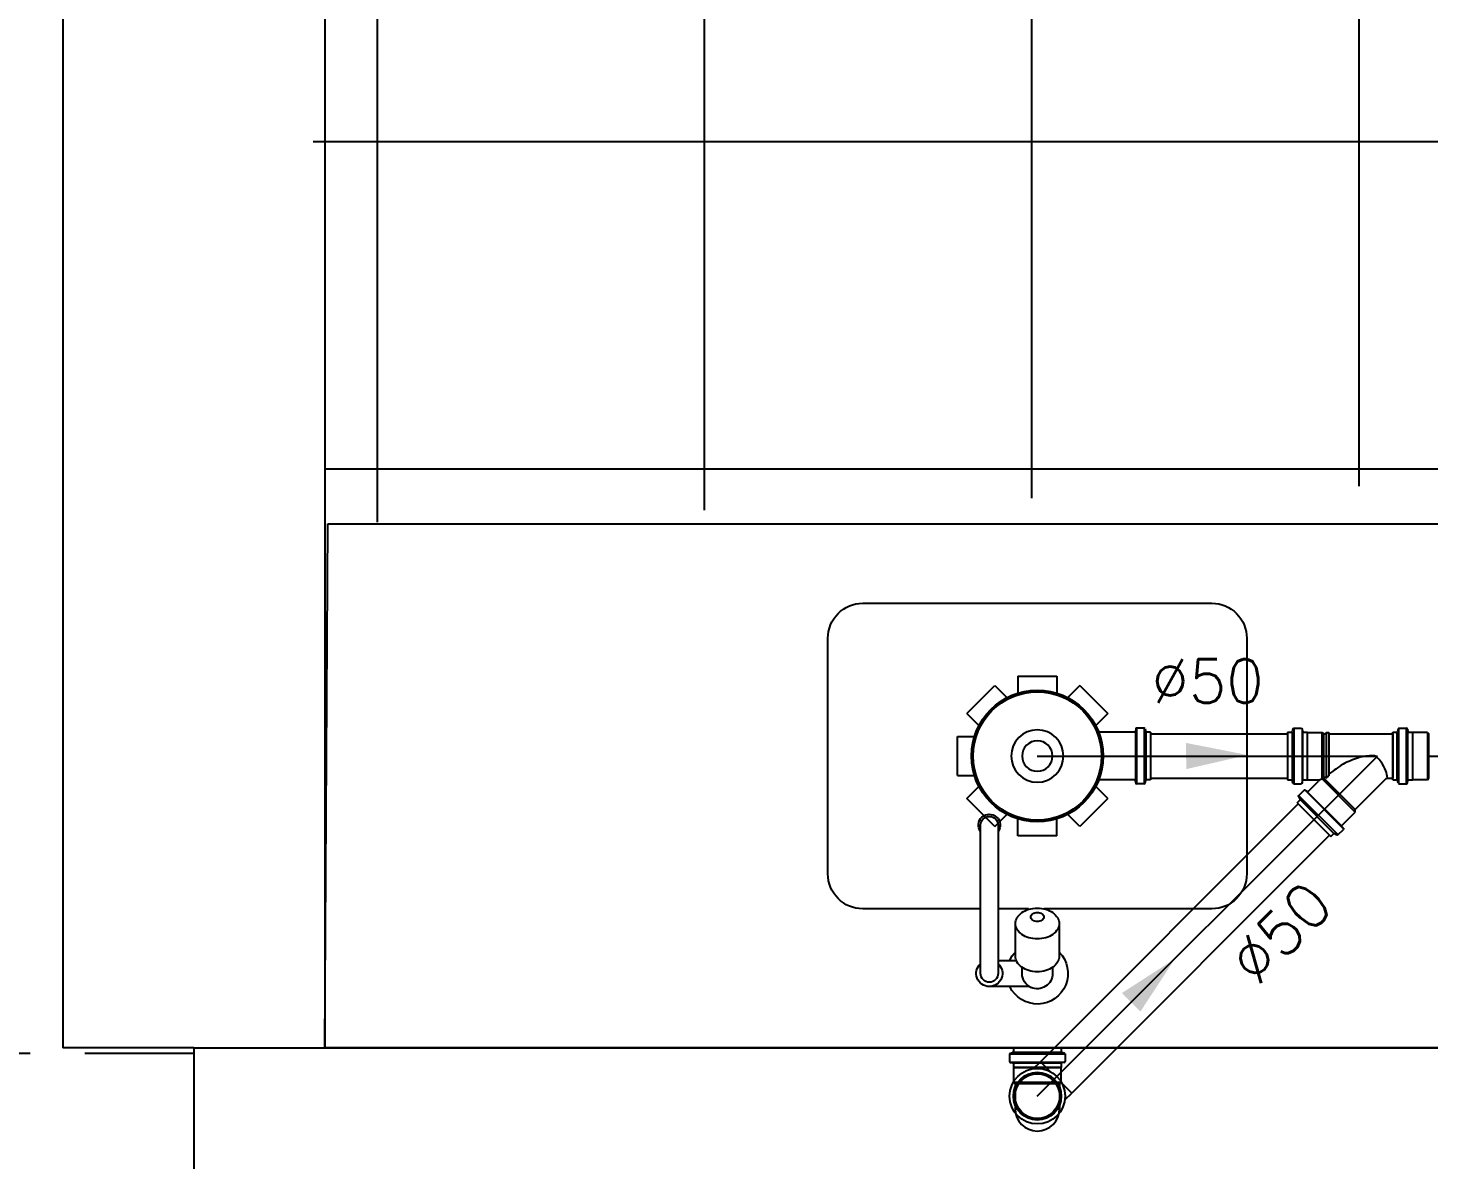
# Model space of a CAD drawing. Header units: millimetres. Extents: x 3923 to 4120, y 744 to 867.
# Drawn here: x 3975.811 to 3979.021, y 833.234 to 835.828 of the extents above; entities that cross this region are included whole.
import ezdxf
from ezdxf.enums import TextEntityAlignment as Align

# ---------------------------------------------------------------- set-up
doc = ezdxf.new("R2010")
doc.units = ezdxf.units.MM
doc.linetypes.add('CONTINU', pattern=[0])
doc.linetypes.add('DASHDOT2', pattern=[0.5, 0.25, -0.125, 0, -0.125])
for name, color, linetype in [('-HIDRO', 8, 'Continuous'), ('Texto-Tubos', 7, 'Continuous'), ('TigreCad', 3, 'Continuous'), ('Tinterno', 9, 'Continuous'), ('TUBULAÇÃO_ESGOTO', 5, 'Continuous')]:
    doc.layers.add(name, color=color, linetype=linetype)
doc.styles.add('TCTUBOS-TXT', font='txt.shx')

# ---------------------------------------------------------------- blocks, each defined once
blk = doc.blocks.new('Cuba coz')
at = {"color": 8}
blk.add_line((7.5, -4.5), (7.5, -2.41), dxfattribs=at)
for points in [[(13.41, -6.5), (13.41, -20, 0.414214), (17.41, -24), (44.41, -24, 0.414214), (48.41, -20), (48.41, 20, 0.414214), (44.41, 24), (17.41, 24, 0.414214), (13.41, 20), (13.41, 0.74)], [(6.7, 1.75), (6, 1.75, 0.546464), (4.41, -0.73, -0.10784), (4.5, -1.15), (4.5, -5.5)], [(11.72, 2.5), (7.96, 2.5, 0.133256), (7.32, 2.33, 0.106756), (6.71, 1.77, 0.082828), (6.34, 0.99, 0.071352), (6.19, 0, 0.071352), (6.34, -0.99, 0.082828), (6.71, -1.77, 0.106756), (7.32, -2.33, 0.133256), (7.96, -2.5), (11.72, -2.5)], [(4.41, -0.73, 0.293273), (6, -1.75), (6.7, -1.75)], [(13.41, -1), (13.41, -4.5, 0.414214)]]:
    blk.add_lwpolyline(points, format="xyb", dxfattribs=at)
for points in [[(11.72, -2.5, 0.133256), (12.36, -2.33, 0.106756), (12.97, -1.77, 0.082828), (13.35, -0.99, 0.071352), (13.49, 0, 0.071352), (13.35, 0.99, 0.082828), (12.97, 1.77, 0.106756), (12.36, 2.33, 0.133256), (11.72, 2.5, 0.133256), (11.08, 2.33, 0.106756), (10.47, 1.77, 0.082828), (10.1, 0.99, 0.071352), (9.95, 0, 0.071352), (10.1, -0.99, 0.082828), (10.47, -1.77, 0.106756), (11.08, -2.33, 0.133256)], [(12.47, 0.75, 0.133256), (12.28, 0.7, 0.106756), (12.1, 0.53, 0.082828), (11.98, 0.3, 0.071352), (11.94, 0, 0.071352), (11.98, -0.3, 0.082828), (12.1, -0.53, 0.106756), (12.28, -0.7, 0.133256), (12.47, -0.75, 0.133256), (12.66, -0.7, 0.106756), (12.85, -0.53, 0.082828), (12.96, -0.3, 0.071352), (13, 0, 0.071352), (12.96, 0.3, 0.082828), (12.85, 0.53, 0.106756), (12.66, 0.7, 0.133256)], [(6, -6.5), (23, -6.5, 1), (23, -4.5), (6, -4.5, 1)]]:
    blk.add_lwpolyline(points, format="xyb", close=True, dxfattribs=at)
for radius in [3, 1.75]:
    blk.add_circle((30.91, 0), radius, dxfattribs=at)
for centre, radius, start, end in [((6, 0), 3.5, 45.5847, 244.6231), ((6, 0), 3.5, 295.3769, 314.4153), ((6, -5.5), 1.5, 41.8103, 318.1897), ((23, -5.5), 1.25, 233.1301, 126.8699)]:
    blk.add_arc(centre, radius, start, end, dxfattribs=at)
blk = doc.blocks.new('j9n50d')
at = {"layer": 'TigreCad'}
for p, q in [((28.5, 25.4), (0, 25.4)), ((30.3, 27.2), (28.5, 25.4)), ((30.3, -27.1), (30.3, 27.2)), ((47.1, 27.2), (30.3, 27.2)), ((47.3, 27.4), (47.1, 27.2)), ((47.1, -27.1), (47.1, 27.2)), ((51.9, 27.4), (47.3, 27.4)), ((53.2, 30.9), (52.9, 28.3)), ((53.4, 30.8), (53.4, -30.8)), ((62.9, 31.8), (54.2, 31.8)), ((62.9, 30.8), (62.9, -30.8)), ((63.9, 31.1), (64.7, 28.1)), ((70, 27.4), (65.6, 27.4)), ((70, 27.4), (70, -27.4)), ((28.5, -25.3), (0, -25.3)), ((30.3, -27.1), (28.5, -25.3)), ((47.1, -27.1), (30.3, -27.1)), ((47.3, -27.4), (47.1, -27.1)), ((51.9, -27.4), (47.3, -27.4)), ((53.2, -30.9), (52.9, -28.3)), ((62.9, -31.8), (54.2, -31.8)), ((63.9, -31.1), (64.7, -28.1)), ((70, -27.4), (65.6, -27.4))]:
    blk.add_line(p, q, dxfattribs=at)
for centre, radius, start, end in [((0, 0), 25.4, 90, 270), ((51.9, 28.4), 1, 270, 355), ((54.2, 30.8), 1, 90, 175), ((62.9, 30.8), 1, 15, 90), ((65.6, 28.4), 1, 195, 270), ((51.9, -28.4), 1, 5, 90), ((54.2, -30.8), 1, 185, 270), ((62.9, -30.8), 1, 270, 345), ((65.6, -28.4), 1, 90, 165)]:
    blk.add_arc(centre, radius, start, end, dxfattribs=at)
at = {"layer": 'Tinterno'}
for p, q in [((28.5, -25.3), (28.5, 25.4)), ((47.3, -27.4), (47.3, 27.4)), ((52.9, 27.4), (52.9, -27.4)), ((64.9, 27.4), (64.9, -27.4))]:
    blk.add_line(p, q, dxfattribs=at)
blk = doc.blocks.new('27150012p')
at = {"layer": 'TigreCad'}
for p, q in [((-80.6, 48.8), (-48.8, 80.6)), ((-48.8, 80.6), (-35.1, 66.9)), ((-22.5, 91.5), (-22.5, 72.1)), ((-22.5, 91.5), (22.5, 91.5)), ((22.5, 91.5), (22.5, 72.1)), ((48.8, 80.6), (35.1, 66.9)), ((48.8, 80.6), (80.6, 48.8)), ((-80.6, 48.8), (-66.9, 35.1)), ((80.6, 48.8), (66.9, 35.1)), ((-91.5, -22.5), (-91.5, 22.5)), ((-91.5, 22.5), (-72.1, 22.5)), ((111.4, 27.4), (70.4, 27.4)), ((112.7, 30.9), (112.4, 28.3)), ((122.4, 31.8), (113.7, 31.8)), ((113.7, 30.8), (113.7, -30.8)), ((122.4, 30.8), (122.4, -30.8)), ((123.4, 31.1), (124.2, 28.1)), ((129.5, 27.4), (125.1, 27.4)), ((129.5, 27.4), (129.5, -27.4)), ((-91.5, -22.5), (-72.1, -22.5)), ((111.4, -27.4), (70.4, -27.4)), ((112.7, -30.9), (112.4, -28.3)), ((122.4, -31.8), (113.7, -31.8)), ((123.4, -31.1), (124.2, -28.1)), ((129.5, -27.4), (125.1, -27.4)), ((-80.6, -48.8), (-66.9, -35.1)), ((80.6, -48.8), (66.9, -35.1)), ((-48.8, -80.6), (-80.6, -48.8)), ((80.6, -48.8), (48.8, -80.6)), ((-48.8, -80.6), (-35.1, -66.9)), ((-22.5, -91.5), (-22.5, -72.1)), ((22.5, -91.5), (22.5, -72.1)), ((48.8, -80.6), (35.1, -66.9)), ((22.5, -91.5), (-22.5, -91.5))]:
    blk.add_line(p, q, dxfattribs=at)
blk.add_circle((0, 0), 75.5, dxfattribs=at)
for centre, start, end in [((111.4, 28.4), 270, 355), ((113.7, 30.8), 90, 175), ((122.4, 30.8), 15, 90), ((125.1, 28.4), 195, 270), ((111.4, -28.4), 5, 90), ((113.7, -30.8), 185, 270), ((122.4, -30.8), 270, 345), ((125.1, -28.4), 90, 165)]:
    blk.add_arc(centre, 1, start, end, dxfattribs=at)
at = {"layer": 'Tinterno'}
for p, q in [((112.4, 27.4), (112.4, -27.4)), ((124.4, 27.4), (124.4, -27.4))]:
    blk.add_line(p, q, dxfattribs=at)
blk.add_circle((0, 0), 73.5, dxfattribs=at)
blk = doc.blocks.new('26276942p')
at = {"layer": 'TigreCad'}
for p, q in [((55.7, 25.3), (-17.5, 25.3)), ((55.7, 25.3), (55.8, 26.8)), ((55.7, 25.3), (55.7, -22.7)), ((58.7, 26.8), (55.8, 26.8)), ((58.9, 25.3), (58.7, 26.8)), ((58.9, 25.3), (58.9, -25.3)), ((61.5, 25.3), (58.9, 25.3)), ((63.3, 27.1), (61.5, 25.3)), ((63.3, -26.1), (63.3, 27.1)), ((80.1, 27.1), (63.3, 27.1)), ((80.3, 27.3), (80.1, 27.1)), ((80.3, -27.4), (80.3, 27.3)), ((84.9, 27.3), (80.3, 27.3)), ((86.2, 30.9), (85.9, 28.3)), ((86.4, 30.8), (86.4, -30.8)), ((95.9, 31.8), (87.2, 31.8)), ((95.9, 30.8), (95.9, -30.8)), ((96.9, 31.1), (97.7, 28.1)), ((103, 27.3), (98.6, 27.3)), ((103, 27.3), (103, -27.4)), ((-11.1, -25.3), (-17.5, -25.3)), ((25.5, -61.4), (-10.1, -25.8)), ((25.5, -64.2), (63.5, -26.3)), ((58.9, -25.3), (55.7, -22.7)), ((79.4, -40.7), (67.5, -28.9)), ((80.1, -27.1), (68.2, -27.1)), ((80.3, -27.4), (80.1, -27.1)), ((84.9, -27.4), (80.3, -27.4)), ((86.2, -30.9), (85.9, -28.3)), ((95.9, -31.8), (87.2, -31.8)), ((96.9, -31.1), (97.7, -28.1)), ((103, -27.4), (98.6, -27.4)), ((82.9, -39.3), (39.3, -82.9)), ((82.8, -39.1), (80.7, -40.8)), ((90.3, -45.3), (84.1, -39.1)), ((90.5, -46.5), (88.9, -49.2)), ((25.5, -64.2), (25.5, -61.4)), ((88.6, -49.9), (49.9, -88.6)), ((92.2, -53.5), (53.5, -92.2)), ((92.2, -53.5), (89.1, -50.4)), ((40.7, -79.4), (25.5, -64.2)), ((39.1, -82.8), (40.8, -80.7)), ((45.3, -90.3), (39.1, -84.1)), ((46.5, -90.5), (49.2, -88.9)), ((53.5, -92.2), (50.4, -89.1))]:
    blk.add_line(p, q, dxfattribs=at)
for points in [[(0.6, -1.3, -0.153495), (4.7, 0.2, -0.085604), (21.8, -2.1, -0.043194), (39.4, -9.3, -0.022416), (55.7, -20.8, -0.009739)], [(-11.3, -25.3, -0.086386), (-9.5, -16.9, -0.063763), (-4.1, -7.1, -0.026182), (0.6, -1.3, -0.049941)], [(58.9, -23.3, -0.003371), (61.2, -25.2, -0.009739), (67.2, -28.1, -0.042942)]]:
    blk.add_lwpolyline(points, format="xyb", dxfattribs=at)
for centre, radius, start, end in [((84.9, 28.3), 1, 270, 355), ((87.2, 30.8), 1, 90, 175), ((95.9, 30.8), 1, 15, 90), ((98.6, 28.3), 1, 195, 270), ((-11.1, -26.8), 1.5, 45, 90), ((68.2, -28.1), 1, 90, 225), ((84.9, -28.4), 1, 5, 90), ((87.2, -30.8), 1, 185, 270), ((95.9, -30.8), 1, 270, 345), ((98.6, -28.4), 1, 90, 165), ((80.1, -40), 1, 225, 310), ((83.4, -39.8), 1, 45, 130), ((89.6, -46), 1, 330, 45), ((89.8, -49.7), 1, 150, 225), ((40, -80.1), 1, 320, 45), ((39.8, -83.4), 1, 140, 225), ((46, -89.6), 1, 225, 300), ((49.7, -89.8), 1, 45, 120)]:
    blk.add_arc(centre, radius, start, end, dxfattribs=at)
at = {"layer": 'Tinterno'}
for p, q in [((-17.5, 25.3), (-17.5, -25.3)), ((55.8, 26.8), (55.8, -22.8)), ((58.7, 26.8), (58.7, -25.2)), ((61.5, -25.3), (61.5, 25.3)), ((80.1, -27.1), (80.1, 27.1)), ((85.9, 27.3), (85.9, -27.4)), ((97.9, 27.3), (97.9, -27.4)), ((61.6, -25.4), (25.5, -61.4)), ((80, -41.4), (41.4, -80)), ((89.6, -46), (46, -89.6))]:
    blk.add_line(p, q, dxfattribs=at)
blk = doc.blocks.new('j9n50s')
at = {"layer": 'TigreCad'}
for p, q in [((19.2, 25.4), (30.3, 25.4)), ((19.2, -25.4), (30.3, -25.4))]:
    blk.add_line(p, q, dxfattribs=at)
for radius in [31.8, 27.4]:
    blk.add_circle((0, 0), radius, dxfattribs=at)
at = {"layer": 'Tinterno'}
for p, q in [((30.3, 25.4), (30.3, 9.7)), ((30.3, -9.7), (30.3, -25.4))]:
    blk.add_line(p, q, dxfattribs=at)
blk.add_circle((0, 0), 25.6, dxfattribs=at)
blk = doc.blocks.new('11030602p')
at = {"layer": 'TigreCad'}
for p, q in [((0, 27.3), (4.4, 27.3)), ((0, -27.3), (0, 27.3)), ((6.1, 31.1), (5.3, 28.1)), ((7.1, 31.8), (15.8, 31.8)), ((7.1, -30.8), (7.1, 30.8)), ((15.8, -30.8), (15.8, 30.8)), ((16.8, 30.9), (17.1, 28.3)), ((18.1, 27.3), (22.7, 27.3)), ((22.7, 27.3), (23, 27.1)), ((39.7, 27.1), (23, 27.1)), ((39.7, 27.1), (41.5, 25.3)), ((41.5, -25.4), (41.5, 25.3)), ((0, -27.3), (4.4, -27.3)), ((6.1, -31.1), (5.3, -28.1)), ((7.1, -31.8), (15.8, -31.8)), ((16.8, -30.9), (17.1, -28.3)), ((18.1, -27.3), (22.7, -27.3)), ((22.7, -27.3), (23, -27.1)), ((39.7, -27.1), (23, -27.1)), ((39.7, -27.1), (41.5, -25.4))]:
    blk.add_line(p, q, dxfattribs=at)
for centre, start, end in [((4.4, 28.4), 270, 345), ((7.1, 30.8), 90, 165), ((15.8, 30.8), 5, 90), ((18.1, 28.4), 185, 270), ((4.4, -28.3), 15, 90), ((7.1, -30.8), 195, 270), ((15.8, -30.8), 270, 355), ((18.1, -28.3), 90, 175)]:
    blk.add_arc(centre, 1, start, end, dxfattribs=at)
at = {"layer": 'Tinterno'}
for p, q in [((5.1, -27.3), (5.1, 27.3)), ((17.1, -27.3), (17.1, 27.3)), ((22.7, 27.3), (22.7, -27.3)), ((23, -27.1), (23, 27.1)), ((39.7, 27.1), (39.7, -27.1))]:
    blk.add_line(p, q, dxfattribs=at)

msp = doc.modelspace()

# ---------------------------------------------------------------- hatches: boundary and pattern name
at = {"layer": '-HIDRO'}
h = msp.add_hatch(dxfattribs=at)
h.set_pattern_fill('ANSI37,_O', color=256, scale=6, angle=-45)
h.set_pattern_definition([(360, (2563.6108, 720.067), (2e-16, 0.75), []), (90, (2563.6108, 720.067), (-0.75, 2e-16), [])])
h.paths.add_polyline_path([(3981.105, 839.8912), (3981.105, 838.2912), (3981.045, 838.2912), (3981.045, 839.8912)], flags=16)
edge = h.paths.add_edge_path(flags=16)
edge.add_arc((3980.3752, 839.3385), 0.1184, -81.6674, -8.3326)
edge.add_line((3980.4924, 839.3213), (3980.4918, 839.9219))
edge.add_arc((3980.3752, 839.9054), 0.1178, 8.0319, 81.6009)
edge.add_line((3980.3924, 840.0219), (3980.2031, 840.0219))
edge.add_arc((3980.2202, 839.9041), 0.1191, 98.2585, 171.3882)
edge.add_line((3980.1025, 839.9219), (3980.1031, 839.3213))
edge.add_arc((3980.2202, 839.3385), 0.1184, 188.3326, 261.6674)
edge.add_line((3980.2031, 839.2213), (3980.3924, 839.2213))
edge = h.paths.add_edge_path(flags=16)
edge.add_line((3978.2821, 836.1916), (3978.2821, 836.9499))
edge = h.paths.add_edge_path(flags=16)
edge.add_arc((3978.2821, 836.7571), 0.1096, -90, 270)
edge = h.paths.add_edge_path(flags=16)
edge.add_line((3978.0894, 836.7571), (3978.4748, 836.7571))
h.paths.add_polyline_path([(3978.9497, 837.0735), (3978.9497, 835.8251), (3979.2912, 835.8251), (3979.2912, 837.0735)], flags=24)
h.paths.add_polyline_path([(3978.5818, 837.0654), (3978.5818, 835.8332), (3978.9785, 835.8332), (3978.9785, 837.0654)], flags=24)
edge = h.paths.add_edge_path()
edge.add_line((3981.105, 840.1912), (3979.4495, 840.1912))
edge.add_line((3979.4495, 840.1912), (3979.505, 839.8912))
edge.add_line((3979.505, 839.8912), (3978.24, 839.8912))
edge.add_line((3978.24, 839.8912), (3978.257, 838.4951))
edge.add_line((3978.257, 838.4951), (3978.0273, 838.4356))
edge.add_line((3978.0273, 838.4356), (3977.5854, 838.4376))
edge.add_line((3977.5854, 838.4376), (3977.1715, 838.4373))
edge.add_line((3977.1715, 838.4373), (3976.9708, 838.4418))
edge.add_line((3976.9708, 838.4418), (3976.8347, 838.5098))
edge.add_line((3976.8347, 838.5098), (3976.8347, 839.8912))
edge.add_line((3976.8347, 839.8912), (3976.1979, 839.8912))
edge.add_line((3976.1979, 839.8912), (3976.1908, 836.1912))
edge.add_line((3976.1908, 836.1912), (3976.4398, 836.1912))
edge.add_line((3976.4398, 836.1912), (3976.498, 834.6912))
edge.add_line((3976.498, 834.6912), (3981.1908, 834.8637))
edge.add_line((3981.1908, 834.8637), (3981.1908, 839.8912))
edge.add_line((3981.1908, 839.8912), (3981.1179, 839.8912))
edge.add_line((3981.1179, 839.8912), (3981.1179, 840.1912))
edge.add_line((3981.1179, 840.1912), (3979.4495, 840.1912))
h.paths.add_polyline_path([(3978.2541, 836.6899), (3978.2541, 836.0687), (3978.6497, 836.0687), (3978.6497, 836.6899)], flags=24)

# ---------------------------------------------------------------- linework, layer by layer
at = {"layer": '-HIDRO', "linetype": 'Continuous'}
for p, q in [((3975.8908, 836.1912), (3975.8908, 833.4912)), ((3976.4908, 836.1912), (3976.4908, 833.4912)), ((3976.1908, 833.4912), (3975.8908, 833.4912)), ((3976.1908, 833.4912), (3981.1908, 833.4912)), ((3976.1908, 833.4912), (3976.1908, 833.1712))]:
    msp.add_line(p, q, dxfattribs=at)
at = {"layer": '-HIDRO', "linetype": 'DASHDOT2'}
msp.add_line((3976.1908, 833.4778), (3971.0908, 833.4778), dxfattribs=at)
at = {"layer": '-HIDRO', "linetype": 'CONTINU'}
msp.add_lwpolyline([(3976.498, 834.6912), (3979.7908, 834.6912), (3979.7908, 833.4912), (3976.4908, 833.4912)], close=True, dxfattribs=at)
at = {"layer": 'TigreCad'}
for p, q in [((3978.3825, 834.2103, -12.6692), (3978.6969, 834.2103, -12.6692)), ((3978.3825, 834.1089, -12.6692), (3978.6969, 834.1089, -12.6692)), ((3978.7214, 834.0498, -12.6692), (3978.1305, 833.459, -12.6692)), ((3978.7931, 833.9781, -12.6692), (3978.2022, 833.3873, -12.6692))]:
    msp.add_line(p, q, dxfattribs=at)
at = {"layer": 'TUBULAÇÃO_ESGOTO'}
for p, q in [((3978.1235, 833.3803, -12.6692), (3978.9029, 834.1596, -12.6692)), ((3978.1235, 834.1596, -12.6692), (3978.9029, 834.1596, -12.6692)), ((3979.0174, 834.1596, -12.6692), (3981.7088, 834.1596, 0.7477))]:
    msp.add_line(p, q, dxfattribs=at)
for points in [[(3978.6052, 834.1619, -12.6692), (3978.4649, 834.1296, -12.6692), (3978.4639, 834.1897, -12.6692)], [(3978.4384, 833.6945, -12.6692), (3978.3596, 833.574, -12.6692), (3978.3173, 833.6166, -12.6692)]]:
    msp.add_solid(points, dxfattribs=at)

# ---------------------------------------------------------------- block references
at = {"layer": '-HIDRO', "xscale": -0.02000000000043656, "yscale": 0.02000000000043656, "zscale": 0.02, "rotation": 270}
msp.add_blockref('Cuba coz', (3978.1235, 833.5414, -12.6692), dxfattribs=at)
at = {"layer": 'TigreCad', "yscale": 0.002, "zscale": 0.002}
for name, p, xscale in [('27150012p', (3978.1235, 834.1596, -12.6692), 0.002), ('26276942p', (3978.9029, 834.1596, -12.6692), -0.002)]:
    msp.add_blockref(name, p, dxfattribs=dict(at, xscale=xscale))
at = {"layer": 'TigreCad', "xscale": 0.002, "yscale": 0.002, "zscale": 0.002}
for name, p, rotation in [('j9n50s', (3978.1235, 833.3803, -12.6692), 45), ('j9n50d', (3978.1235, 833.3512, -12.6692), 90)]:
    msp.add_blockref(name, p, dxfattribs=dict(at, rotation=rotation))
at = {"layer": 'TUBULAÇÃO_ESGOTO', "xscale": 0.002, "yscale": 0.002, "zscale": 0.002}
msp.add_blockref('11030602p', (3978.9379, 834.1596, -12.6692), dxfattribs=at)

# ---------------------------------------------------------------- texts
at = {"layer": 'Texto-Tubos', "style": 'TCTUBOS-TXT'}
msp.add_text('%%C50', height=0.1, dxfattribs=at).set_placement((3978.5137, 834.2813), align=Align.CENTER)
msp.add_text('%%C50', height=0.1, rotation=45, dxfattribs=at).set_placement((3978.7164, 833.7196, -12.6692), align=Align.CENTER)

doc.saveas('drawing.dxf')
